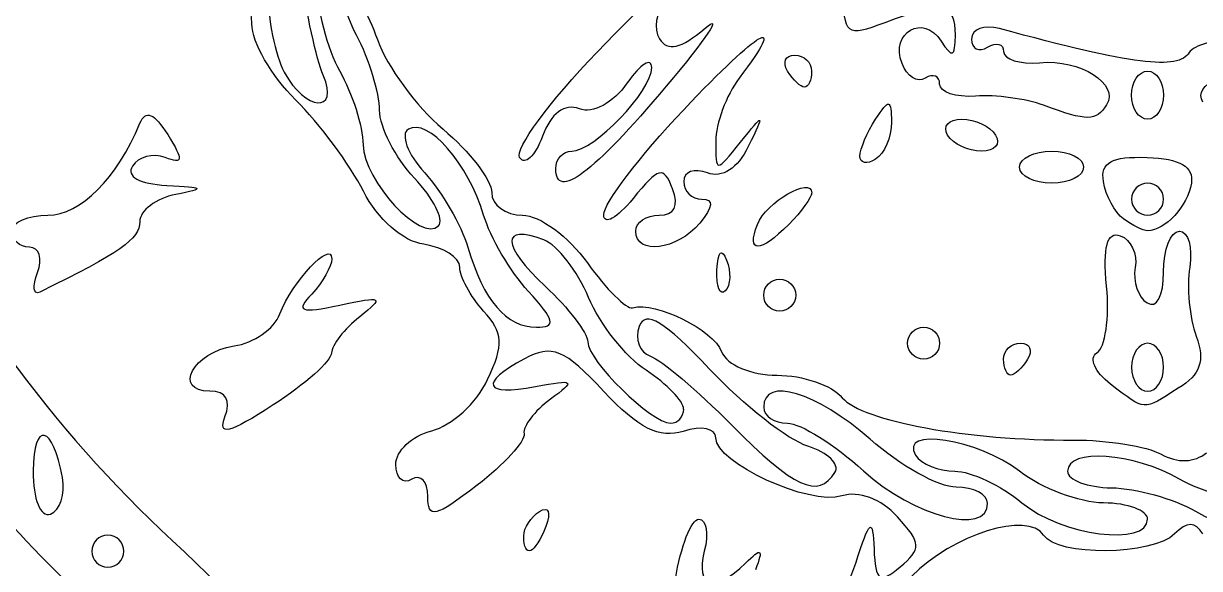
# Model space of a CAD drawing. Header units: millimetres. Extents: x 89 to 151, y 168 to 272.
# Drawn here: x 109.55 to 121.52, y 211.09 to 216.63 of the extents above; entities that cross this region are included whole.
import ezdxf

# ---------------------------------------------------------------- set-up
doc = ezdxf.new("R2010")
doc.units = ezdxf.units.MM
doc.layers.add('Layer_1', color=7, linetype='CONTINUOUS')

msp = doc.modelspace()

# ---------------------------------------------------------------- linework, layer by layer
at = {"layer": 'Layer_1', "color": 7}
for points in [[(112.59951, 216.107451)], [(117.32693, 216.148115)], [(120.82758, 215.903883)], [(118.95556, 215.49687)], [(118.06254, 215.283736)], [(114.9665, 215.157643)], [(119.68826, 215.17122)], [(121.15366, 214.845567)], [(120.7466, 214.644537)], [(115.78057, 214.519907)], [(117.01941, 214.588752)], [(114.68756, 213.909311)], [(117.08312, 213.868649)], [(118.54852, 213.380185)], [(119.52543, 213.217363)], [(121.15366, 213.135907)], [(120.61481, 212.962642)], [(111.59946, 212.630173)], [(109.94603, 212.013045)], [(117.80859, 212.065846)], [(119.36262, 211.751924)], [(120.99084, 211.589102)], [(114.64082, 211.416674)], [(110.57027, 211.26346)]]:
    msp.add_lwpolyline(points, close=True, dxfattribs=at)
for points in [[(119.93236, 215.801147), (119.9325, 215.801201)], [(109.6922, 214.09923), (109.69207, 214.099244)], [(116.60731, 214.126449), (116.60751, 214.126449)], [(116.26897, 212.710131), (116.26857, 212.710131)]]:
    msp.add_lwpolyline(points, dxfattribs=at)
for points in [[(106.57498, 220.576175), (107.00948, 216.929936), (108.61252, 213.643321), (111.06308, 211.374471)], [(112.5995, 216.10746), (112.5325, 216.264175), (112.42756, 216.742169), (112.36654, 217.169668)], [(115.38672, 216.341125), (115.87198, 216.846097), (116.26902, 217.207084), (116.26902, 217.143318)], [(112.52929, 217.076653), (112.53229, 216.789824), (112.63977, 216.371971), (112.76775, 216.148093)], [(111.87301, 216.629139), (111.87301, 216.812313), (111.80161, 216.962183), (111.71436, 216.962183)], [(112.0354, 216.962271), (112.0354, 216.681842), (112.1112, 216.310677), (112.20394, 216.137461)], [(112.93922, 216.514441), (112.81076, 216.760708), (112.76741, 216.962199), (112.84292, 216.962199)], [(112.84292, 216.962199), (112.91832, 216.962199), (113.05754, 216.740235), (113.15211, 216.468945)], [(118.31489, 216.640634), (117.92343, 216.491806), (117.89723, 216.512834), (117.89723, 216.975886)], [(116.08782, 216.846181), (115.98822, 216.746531), (115.95884, 216.580556), (116.02262, 216.477368)], [(119.03449, 216.514488), (119.03749, 216.8404), (118.90249, 216.864039), (118.31489, 216.640634)], [(116.48701, 216.58529), (116.67866, 216.74784), (116.50051, 216.481974), (116.09125, 215.994469)], [(116.26902, 215.756326), (117.04788, 216.57986), (117.3396, 216.745172), (116.83372, 216.076327)], [(118.49127, 216.225273), (118.36911, 216.543503), (118.70948, 216.738739), (118.88987, 216.453938)], [(112.31787, 215.855738), (112.0732, 216.097935), (111.87301, 216.445965), (111.87301, 216.629139)], [(116.02262, 216.477368), (116.10492, 216.344187), (116.23967, 216.375496), (116.48701, 216.58529)], [(119.4846, 216.581294), (119.32788, 216.623784), (119.19966, 216.576094), (119.19966, 216.475144)], [(121.41425, 216.33766), (121.30154, 216.155316), (120.84165, 216.213389), (119.4846, 216.581294)], [(113.1738, 215.751534), (113.17325, 215.924866), (113.06765, 216.268173), (112.93922, 216.514441)], [(113.15211, 216.468945), (113.24671, 216.197656), (113.54692, 215.78816), (113.81932, 215.558955)], [(118.88987, 216.453938), (119.00232, 216.276473), (119.03251, 216.289135), (119.03449, 216.514488)], [(119.19966, 216.475144), (119.19966, 216.374269), (119.27286, 216.337025), (119.36248, 216.392374)], [(119.36248, 216.392374), (119.45198, 216.447724), (119.5253, 216.427654), (119.5253, 216.347784)], [(121.90104, 216.473778), (121.67957, 216.473778), (121.46051, 216.412528), (121.41425, 216.33766)], [(114.59942, 215.269267), (114.54722, 215.353817), (114.90146, 215.836152), (115.38672, 216.341125)], [(115.94337, 216.184374), (115.94337, 216.293857), (115.83145, 216.223644), (115.69468, 216.028373)], [(117.32692, 216.148115), (117.27152, 216.237665), (117.30382, 216.310935), (117.39872, 216.310935)], [(117.39872, 216.310935), (117.49362, 216.310935), (117.57115, 216.237665), (117.57115, 216.148115)], [(119.5253, 216.347784), (119.5253, 216.267914), (119.69015, 216.216953), (119.89164, 216.234536)], [(115.12927, 215.334039), (115.35838, 215.334039), (115.94337, 215.945075), (115.94337, 216.184374)], [(118.7284, 216.077274), (118.6482, 216.027734), (118.54153, 216.094334), (118.49127, 216.225273)], [(119.89164, 216.234536), (120.30857, 216.270936), (120.70559, 216.019808), (120.57224, 215.804047)], [(121.55315, 215.833983), (121.44241, 216.013088), (121.79418, 216.172566), (122.37365, 216.206006)], [(112.20394, 216.137461), (112.41652, 215.740262), (112.76817, 215.71359), (112.59951, 216.107451)], [(112.76775, 216.148093), (112.89568, 215.924214), (113.00304, 215.587539), (113.00622, 215.399927)], [(116.83372, 216.076327), (116.70223, 215.902497), (116.59466, 215.613732), (116.59466, 215.434628)], [(117.49935, 215.985294), (117.45985, 215.985294), (117.38231, 216.058564), (117.32693, 216.148115)], [(117.57115, 216.148115), (117.57115, 216.058565), (117.53885, 215.985294), (117.49935, 215.985294)], [(118.87416, 216.017164), (118.87416, 216.099774), (118.80856, 216.126831), (118.7284, 216.077274)], [(120.82758, 215.903883), (120.82758, 216.03821), (120.90078, 216.148115), (120.9904, 216.148115)], [(120.9904, 216.148115), (121.0799, 216.148115), (121.15322, 216.038212), (121.15322, 215.903883)], [(116.09125, 215.994469), (115.34757, 215.108724), (114.9665, 214.825202), (114.9665, 215.157643)], [(115.69468, 216.028373), (115.55158, 215.824056), (115.34465, 215.712212), (115.20727, 215.764929)], [(119.2405, 215.894521), (119.03902, 215.879361), (118.87416, 215.934551), (118.87416, 216.017164)], [(113.00986, 214.926917), (112.87394, 215.195572), (112.56255, 215.613541), (112.31787, 215.855738)], [(115.20727, 215.764929), (115.05693, 215.822619), (114.91781, 215.719369), (114.83148, 215.486041)], [(118.22287, 215.659692), (118.35889, 215.870168), (118.38106, 215.865871), (118.38319, 215.628592)], [(119.9325, 215.801201), (119.7534, 215.867691), (119.44199, 215.909674), (119.2405, 215.894521)], [(120.57224, 215.804047), (120.46871, 215.636528), (120.37706, 215.636118), (119.93236, 215.801147)], [(120.9904, 215.659652), (120.9008, 215.659652), (120.82758, 215.769554), (120.82758, 215.903883)], [(121.15322, 215.903883), (121.15322, 215.769556), (121.08002, 215.659652), (120.9904, 215.659652)], [(103.96111, 215.68395), (105.45629, 211.668032), (108.1084, 208.490736), (111.83003, 206.256775)], [(110.73492, 215.61834), (110.79222, 215.757862), (110.8805, 215.72159), (111.01748, 215.502244)], [(113.52823, 215.060186), (113.33384, 215.267095), (113.17435, 215.578202), (113.1738, 215.751534)], [(115.45491, 214.689697), (115.45491, 214.802907), (115.82126, 215.282887), (116.26902, 215.756326)], [(116.84788, 215.425028), (117.09184, 215.729542), (117.09472, 215.727927), (116.92678, 215.380798)], [(109.79832, 214.682723), (110.12877, 214.682723), (110.50509, 215.05864), (110.73492, 215.61834)], [(114.23294, 214.68271), (114.07971, 215.205172), (113.66432, 215.679298), (113.46678, 215.557211)], [(118.06254, 215.283734), (118.06354, 215.356184), (118.13604, 215.525364), (118.22287, 215.659692)], [(118.38319, 215.628592), (118.38419, 215.477163), (118.31249, 215.307982), (118.22287, 215.252636)], [(118.95556, 215.49687), (118.90016, 215.58642), (118.96456, 215.659692), (119.09918, 215.659692)], [(119.09918, 215.659692), (119.2335, 215.659692), (119.38868, 215.586422), (119.44403, 215.49687)], [(111.01748, 215.502244), (111.18079, 215.240748), (111.17608, 215.198825), (110.99138, 215.269719)], [(113.46678, 215.557211), (113.38238, 215.505091), (113.45778, 215.305336), (113.63264, 215.113293)], [(113.81932, 215.558955), (114.09171, 215.329749), (114.31459, 215.038826), (114.31459, 214.91246)], [(114.83148, 215.486041), (114.75608, 215.282267), (114.65168, 215.184719), (114.59942, 215.269267)], [(119.30043, 215.334048), (119.16611, 215.334048), (119.01091, 215.407318), (118.95556, 215.49687)], [(119.44403, 215.49687), (119.49943, 215.40732), (119.43503, 215.334048), (119.30043, 215.334048)], [(113.00622, 215.399927), (113.01322, 215.029112), (113.59793, 214.400263), (113.77345, 214.575794)], [(114.96645, 215.15765), (114.96645, 215.25467), (115.03965, 215.334039), (115.12927, 215.334039)], [(116.92678, 215.380798), (116.81958, 215.159287), (116.65939, 215.056245), (116.51075, 215.11328)], [(116.59466, 215.434628), (116.59466, 215.113094), (116.59766, 215.112974), (116.84788, 215.425028)], [(119.68826, 215.17122), (119.68826, 215.26077), (119.8348, 215.334042), (120.0139, 215.334042)], [(120.0139, 215.334042), (120.19301, 215.334042), (120.33954, 215.260772), (120.33954, 215.17122)], [(110.99138, 215.269719), (110.86739, 215.317279), (110.71764, 215.278019), (110.65852, 215.182279)], [(118.22287, 215.252636), (118.13327, 215.197286), (118.06117, 215.211276), (118.06254, 215.283736)], [(120.54128, 215.025816), (120.50968, 215.220349), (120.62398, 215.283005), (120.98644, 215.270048)], [(120.98644, 215.270048), (121.32232, 215.258108), (121.46224, 215.176598), (121.436, 215.008389)], [(110.65852, 215.182279), (110.59292, 215.076194), (110.72942, 214.99971), (111.0084, 214.986184)], [(113.63264, 215.113293), (113.80819, 214.921249), (114.00583, 214.580948), (114.07187, 214.357068)], [(116.15546, 214.95206), (116.06516, 215.187473), (116.01453, 215.174957), (115.75351, 214.85262)], [(116.51075, 215.11328), (116.37779, 215.16431), (116.26901, 215.12496), (116.26901, 215.0258)], [(117.01941, 214.588752), (117.10601, 214.81445), (117.57159, 215.085516), (117.57159, 214.910242)], [(120.0139, 215.0084), (119.8348, 215.0084), (119.68826, 215.08167), (119.68826, 215.17122)], [(120.33954, 215.17122), (120.33954, 215.08167), (120.19301, 215.0084), (120.0139, 215.0084)], [(111.0084, 214.986184), (111.39239, 214.967564), (111.40699, 214.952684), (111.0995, 214.893444)], [(113.77345, 214.575794), (113.83285, 214.635294), (113.72265, 214.853276), (113.52823, 215.060186)], [(116.26901, 215.0258), (116.26901, 214.92667), (116.35131, 214.845558), (116.45176, 214.845558)], [(120.7466, 214.644534), (120.6571, 214.710324), (120.56465, 214.881904), (120.54128, 215.025816)], [(120.99084, 215.008389), (120.90124, 215.008389), (120.82802, 214.935119), (120.82802, 214.845567)], [(121.436, 215.008389), (121.3999, 214.776887), (121.16787, 214.524911), (120.99084, 214.524911)], [(121.15366, 214.845567), (121.15366, 214.935117), (121.08046, 215.008389), (120.99084, 215.008389)], [(111.0995, 214.893444), (110.898, 214.854634), (110.73314, 214.729835), (110.73314, 214.61611)], [(113.62333, 214.386424), (113.41116, 214.416564), (113.15299, 214.644017), (113.00986, 214.926917)], [(114.31459, 214.91246), (114.31459, 214.78609), (114.45614, 214.682701), (114.62914, 214.682701)], [(115.75351, 214.85262), (115.58928, 214.649805), (115.45491, 214.576489), (115.45491, 214.689697)], [(116.01968, 214.682753), (116.17523, 214.682753), (116.22268, 214.776873), (116.15546, 214.95206)], [(117.57159, 214.910242), (117.57159, 214.861872), (117.46688, 214.717641), (117.33899, 214.589709)], [(116.45176, 214.845558), (116.57798, 214.845558), (116.57182, 214.770068), (116.43186, 214.601327)], [(120.82802, 214.845567), (120.82802, 214.756017), (120.90122, 214.682746), (120.99084, 214.682746)], [(120.99084, 214.682746), (121.08034, 214.682746), (121.15366, 214.756016), (121.15366, 214.845567)], [(109.43044, 214.519903), (109.43044, 214.609453), (109.59599, 214.682723), (109.79832, 214.682723)], [(110.73314, 214.61611), (110.73314, 214.440211), (110.53117, 214.298277), (109.7154, 213.900928)], [(114.68762, 213.909311), (114.5032, 214.110801), (114.29859, 214.458832), (114.23294, 214.68271)], [(114.62914, 214.682701), (114.80214, 214.682701), (115.09926, 214.464237), (115.28938, 214.197225)], [(115.78055, 214.519932), (115.78055, 214.609482), (115.88814, 214.682753), (116.01968, 214.682753)], [(120.99084, 214.524911), (120.94614, 214.524911), (120.83615, 214.578751), (120.7466, 214.644537)], [(109.61067, 214.357082), (109.51147, 214.357082), (109.43044, 214.430352), (109.43044, 214.519903)], [(114.84637, 214.430613), (114.40544, 214.59981), (114.41153, 214.374163), (114.85947, 213.959408)], [(116.43186, 214.601327), (116.20287, 214.32542), (115.78057, 214.272633), (115.78057, 214.519907)], [(117.33899, 214.589709), (117.04203, 214.292757), (116.90567, 214.292348), (117.01941, 214.588752)], [(120.57351, 213.959847), (120.53451, 214.361992), (120.57751, 214.520857), (120.71323, 214.473404)], [(121.15367, 214.103226), (121.15367, 214.332389), (121.22647, 214.519888), (121.31547, 214.519888)], [(121.31547, 214.519888), (121.40447, 214.519888), (121.45105, 214.355031), (121.41899, 214.15354)], [(112.15863, 213.677699), (112.2838, 214.008443), (112.68695, 214.436336), (112.68695, 214.238432)], [(113.98968, 214.155013), (113.98968, 214.253673), (113.82482, 214.357808), (113.62333, 214.386424)], [(115.30171, 213.844293), (115.19018, 214.11345), (114.98532, 214.377294), (114.84637, 214.430613)], [(120.71323, 214.473404), (120.82109, 214.435614), (120.88914, 214.289599), (120.86438, 214.148925)], [(109.69207, 214.099244), (109.74657, 214.241055), (109.70987, 214.357082), (109.61067, 214.357082)], [(114.07187, 214.357068), (114.23233, 213.812984), (114.46397, 213.542963), (114.77026, 213.542963)], [(116.60751, 214.126449), (116.61551, 214.316127), (116.65401, 214.354708), (116.70591, 214.224819)], [(112.68695, 214.238432), (112.68695, 214.160402), (112.59535, 213.999162), (112.48343, 213.880138)], [(114.23249, 213.707327), (114.09894, 213.854894), (113.98968, 214.056354), (113.98968, 214.155013)], [(115.28938, 214.197225), (115.47951, 213.930212), (115.686, 213.72492), (115.74823, 213.74102)], [(116.70591, 214.224819), (116.75291, 214.10728), (116.74711, 213.96685), (116.69281, 213.912746)], [(120.86438, 214.148925), (120.83958, 214.008254), (120.89458, 213.846675), (120.98653, 213.789861)], [(121.41899, 214.15354), (121.38699, 213.952048), (121.41799, 213.635663), (121.48619, 213.450462)], [(109.7154, 213.900928), (109.6482, 213.868188), (109.6377, 213.957418), (109.6922, 214.09923)], [(116.69281, 213.912746), (116.63871, 213.858646), (116.60021, 213.954816), (116.60731, 214.126449)], [(117.08312, 213.868649), (117.08312, 213.958199), (117.15632, 214.03147), (117.24594, 214.03147)], [(117.24594, 214.03147), (117.33544, 214.03147), (117.40877, 213.9582), (117.40877, 213.868649)], [(120.98653, 213.789861), (121.08413, 213.729491), (121.15367, 213.859731), (121.15367, 214.103226)], [(114.77026, 213.542963), (114.97414, 213.542963), (114.95817, 213.613723), (114.68756, 213.909311)], [(114.85947, 213.959408), (115.09738, 213.738915), (115.29203, 213.484598), (115.29203, 213.394259)], [(120.47501, 213.281818), (120.56011, 213.334488), (120.60451, 213.639601), (120.57351, 213.959847)], [(112.48343, 213.880138), (112.31588, 213.701991), (112.36626, 213.682282), (112.76837, 213.768661)], [(112.76837, 213.768661), (113.20453, 213.862361), (113.22632, 213.849601), (112.97189, 213.649613)], [(115.88649, 213.104571), (115.67634, 213.242261), (115.4132, 213.575136), (115.30171, 213.844293)], [(115.74823, 213.74102), (115.99118, 213.80387), (116.5687, 213.518333), (116.65534, 213.292523)], [(117.24594, 213.705827), (117.15634, 213.705827), (117.08312, 213.779097), (117.08312, 213.868649)], [(117.40877, 213.868649), (117.40877, 213.779099), (117.33557, 213.705827), (117.24594, 213.705827)], [(111.69203, 213.352055), (111.89198, 213.381395), (112.10196, 213.527929), (112.15863, 213.677699)], [(112.97189, 213.649613), (112.81517, 213.526431), (112.68604, 213.360446), (112.68493, 213.280768)], [(114.27319, 213.010083), (114.44044, 213.365058), (114.43344, 213.485287), (114.23249, 213.707327)], [(116.53229, 213.116777), (116.07323, 213.603542), (115.87698, 213.722518), (115.81587, 213.551101)], [(115.81587, 213.551101), (115.76957, 213.421254), (115.82087, 213.285324), (115.92963, 213.249043)], [(118.54852, 213.380185), (118.54852, 213.469735), (118.62172, 213.543007), (118.71134, 213.543007)], [(118.71134, 213.543007), (118.80094, 213.543007), (118.87416, 213.469737), (118.87416, 213.380185)], [(121.48619, 213.450462), (121.57769, 213.204949), (121.52819, 213.0616), (121.30346, 212.921292)], [(111.44712, 212.891668), (111.06393, 212.891668), (111.27641, 213.291083), (111.69203, 213.352055)], [(115.45767, 212.888799), (115.05388, 213.321048), (114.92989, 213.371943), (114.64806, 213.221113)], [(115.29203, 213.394259), (115.29203, 213.203355), (115.94212, 212.566036), (116.13684, 212.566036)], [(116.65534, 213.292523), (116.70654, 213.159178), (116.955, 213.05449), (117.22032, 213.05449)], [(118.71134, 213.217363), (118.62184, 213.217363), (118.54852, 213.290633), (118.54852, 213.380185)], [(118.87416, 213.380185), (118.87416, 213.290635), (118.80096, 213.217363), (118.71134, 213.217363)], [(119.52544, 213.217363), (119.52544, 213.306913), (119.60294, 213.380185), (119.69787, 213.380185)], [(119.69787, 213.380185), (119.79277, 213.380185), (119.82501, 213.306915), (119.76967, 213.217363)], [(120.99084, 213.380139), (120.90124, 213.380139), (120.82802, 213.270236), (120.82802, 213.135907)], [(121.15366, 213.135907), (121.15366, 213.270235), (121.08046, 213.380139), (120.99084, 213.380139)], [(113.96645, 204.320981), (109.42648, 206.303207), (106.2486, 209.213593), (104.19957, 213.265756)], [(112.68493, 213.280768), (112.68393, 213.201088), (112.41656, 212.963274), (112.09101, 212.752292)], [(114.64806, 213.221113), (114.18127, 212.971296), (114.23401, 212.838146), (114.75998, 212.938681)], [(115.92963, 213.249043), (116.03841, 213.212763), (116.41006, 212.897701), (116.75538, 212.548912)], [(119.59723, 213.054543), (119.55773, 213.054543), (119.52543, 213.127813), (119.52543, 213.217363)], [(119.76967, 213.217363), (119.71427, 213.127813), (119.63673, 213.054543), (119.59723, 213.054543)], [(120.61475, 212.962633), (120.45266, 213.085513), (120.38978, 213.229149), (120.47501, 213.281818)], [(116.26857, 212.710131), (116.26857, 212.789381), (116.09663, 212.966881), (115.88649, 213.104571)], [(117.53325, 212.331653), (117.33046, 212.394743), (116.88002, 212.748047), (116.53229, 213.116777)], [(117.22032, 213.05449), (117.48083, 213.05449), (117.77925, 212.951725), (117.88349, 212.826114)], [(120.82802, 213.135907), (120.82802, 213.001579), (120.90122, 212.891675), (120.99084, 212.891675)], [(120.99084, 212.891675), (121.08034, 212.891675), (121.15366, 213.001578), (121.15366, 213.135907)], [(113.70474, 212.489063), (113.90623, 212.539713), (114.16204, 212.774166), (114.27319, 213.010083)], [(114.75998, 212.938681), (115.1599, 213.015121), (115.17519, 213.002151), (114.91196, 212.809674)], [(118.16634, 212.403209), (117.61734, 212.885238), (117.08312, 213.045837), (117.08312, 212.728851)], [(121.30346, 212.921292), (120.9333, 212.690124), (120.97775, 212.687455), (120.61481, 212.962642)], [(111.59946, 212.63018), (111.66506, 212.80106), (111.61256, 212.891668), (111.44712, 212.891668)], [(116.26462, 212.483158), (116.02332, 212.406578), (115.80614, 212.515748), (115.45767, 212.888799)], [(117.88349, 212.826114), (118.08219, 212.586687), (119.16763, 212.387463), (120.23551, 212.394417)], [(112.09101, 212.752292), (111.64089, 212.460567), (111.52316, 212.431317), (111.59946, 212.630173)], [(114.91196, 212.809674), (114.75098, 212.691964), (114.63029, 212.534035), (114.64377, 212.458716)], [(116.13684, 212.566036), (116.20954, 212.566036), (116.26897, 212.630876), (116.26897, 212.710131)], [(117.08312, 212.728851), (117.08312, 212.639301), (117.1919, 212.566031), (117.32479, 212.566031)], [(109.94609, 212.013048), (109.85139, 212.551923), (109.64762, 212.596568), (109.64762, 212.078468)], [(110.06559, 210.872581), (109.07436, 211.857995), (108.80143, 212.225602), (108.87201, 212.480154)], [(113.33838, 212.146245), (113.33838, 212.284152), (113.50325, 212.43842), (113.70474, 212.489063)], [(114.64377, 212.458716), (114.65727, 212.383396), (114.44231, 212.147526), (114.16614, 211.934558)], [(116.59476, 212.418328), (116.59476, 212.514608), (116.45203, 212.542637), (116.26462, 212.483158)], [(116.75538, 212.548912), (117.3916, 211.906302), (117.63967, 211.792526), (117.80859, 212.065846)], [(117.32479, 212.566031), (117.45771, 212.566031), (117.80573, 212.348369), (118.09819, 212.082339)], [(119.68826, 212.077567), (119.26896, 212.405546), (118.44998, 212.531543), (118.62992, 212.240388)], [(117.87814, 211.827212), (117.54802, 211.722427), (116.59476, 212.161488), (116.59476, 212.418328)], [(119.04265, 211.914746), (118.86666, 211.914746), (118.47231, 212.134554), (118.16634, 212.403209)], [(120.23551, 212.394417), (120.58158, 212.396617), (120.98378, 212.331887), (121.12929, 212.250455)], [(117.80858, 212.065846), (117.85988, 212.148956), (117.73598, 212.268564), (117.53325, 212.331653)], [(118.62992, 212.240388), (118.68532, 212.150838), (118.86465, 212.077567), (119.02854, 212.077567)], [(121.31648, 211.996156), (120.84359, 212.266482), (120.17672, 212.314115), (120.17672, 212.077576)], [(121.12929, 212.250455), (121.29293, 212.158885), (121.46906, 212.164795), (121.59097, 212.265975)], [(113.5012, 211.996135), (113.4116, 211.940785), (113.33838, 212.008335), (113.33838, 212.146245)], [(109.64762, 212.078468), (109.64762, 211.790952), (109.72232, 211.606339), (109.82401, 211.642174)], [(109.82401, 211.642174), (109.92101, 211.676344), (109.97596, 211.843232), (109.94603, 212.013045)], [(113.66404, 211.822057), (113.66404, 211.973146), (113.59074, 212.051482), (113.5012, 211.996135)], [(118.09819, 212.082339), (118.61222, 211.614757), (119.36262, 211.418665), (119.36262, 211.751924)], [(119.02854, 212.077567), (119.19244, 212.077567), (119.49951, 211.933465), (119.71094, 211.757342)], [(120.54308, 211.755544), (120.29681, 211.757544), (119.91215, 211.902446), (119.68826, 212.077567)], [(120.17672, 212.077576), (120.17672, 211.988026), (120.37821, 211.912158), (120.62448, 211.908985)], [(122.1809, 211.757693), (121.92934, 211.760793), (121.54035, 211.868173), (121.31648, 211.996156)], [(114.16614, 211.934558), (113.73952, 211.605558), (113.66404, 211.588644), (113.66404, 211.822057)], [(118.44399, 211.614715), (118.28115, 211.794665), (118.04958, 211.881624), (117.87814, 211.827212)], [(119.36262, 211.751924), (119.36262, 211.841474), (119.21863, 211.914746), (119.04265, 211.914746)], [(120.62448, 211.908985), (120.87075, 211.905885), (121.25541, 211.798505), (121.4793, 211.670523)], [(119.71094, 211.757342), (120.11242, 211.422867), (120.99084, 211.307403), (120.99084, 211.589102)], [(120.99084, 211.589102), (120.99084, 211.678652), (120.78934, 211.753554), (120.54308, 211.755544)], [(114.64081, 211.416668), (114.64081, 211.500928), (114.71321, 211.614645), (114.80176, 211.669356)], [(114.80176, 211.669356), (114.89396, 211.726396), (114.9213, 211.661056), (114.86576, 211.516144)], [(118.47129, 211.104014), (118.69292, 211.287947), (118.68999, 211.342882), (118.44399, 211.614715)], [(119.93228, 211.426844), (119.77834, 211.675918), (119.00061, 211.432244), (118.58937, 211.006014)], [(121.4793, 211.670523), (121.96018, 211.395626), (122.39727, 211.362003), (122.53764, 211.589103)], [(114.86576, 211.516144), (114.75752, 211.23407), (114.64082, 211.18246), (114.64082, 211.416674)], [(116.18466, 210.978509), (116.23926, 211.314328), (116.34691, 211.589089), (116.42402, 211.589089)], [(116.42402, 211.589089), (116.50122, 211.589089), (116.52597, 211.442551), (116.47902, 211.263447)], [(118.01995, 211.141309), (118.16472, 211.592559), (118.19216, 211.613598), (118.20634, 211.284195)], [(121.55208, 211.440434), (121.47338, 211.567893), (121.39315, 211.567893), (121.26567, 211.440434)], [(110.40745, 211.426282), (110.31785, 211.426282), (110.24463, 211.353012), (110.24463, 211.26346)], [(110.57027, 211.26346), (110.57027, 211.35301), (110.49707, 211.426282), (110.40745, 211.426282)], [(121.26567, 211.440434), (121.0432, 211.217966), (120.0675, 211.208023), (119.93228, 211.426844)], [(110.24463, 211.26346), (110.24463, 211.17391), (110.31783, 211.100639), (110.40745, 211.100639)], [(110.40745, 211.100639), (110.49695, 211.100639), (110.57027, 211.173909), (110.57027, 211.26346)], [(111.06308, 211.374471), (111.75839, 210.730724), (112.12492, 210.284992), (111.9988, 210.236541)], [(116.47902, 211.263447), (116.38302, 210.896137), (116.58963, 210.83582), (116.89738, 211.141328)], [(116.89738, 211.141328), (117.06173, 211.304461), (117.08212, 211.291488), (117.00012, 211.075958)], [(118.20634, 211.284195), (118.22034, 210.957008), (118.26094, 210.929442), (118.47129, 211.104014)], [(117.64695, 210.61214), (117.75874, 210.61214), (117.9266, 210.850267), (118.01995, 211.141309)]]:
    msp.add_open_spline(points, degree=3, dxfattribs=at)

doc.saveas('drawing.dxf')
